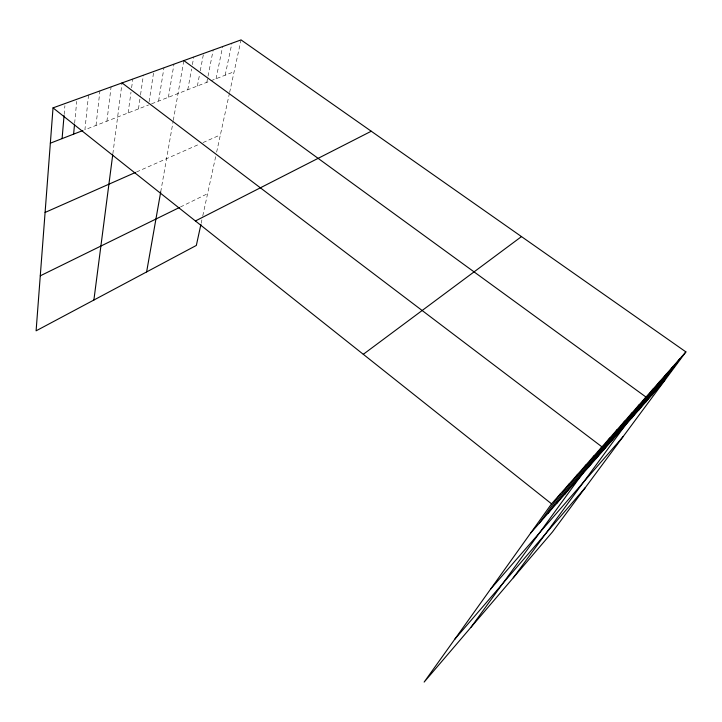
<?xml version="1.0" encoding="UTF-8"?>
<svg xmlns="http://www.w3.org/2000/svg" width="722" height="722" viewBox="0 0 722 722"><rect width="100%" height="100%" fill="white"/><g stroke="black" fill="none" stroke-linecap="round" stroke-linejoin="round"><path stroke-width="0.54" stroke-dasharray="3.61 2.71" d="M64.159 114.482L64.908 105.701M74.646 123.227L76.712 101.414M88.526 95.042L84.916 129.734L148.624 104.97M96.017 125.42L99.907 90.927M106.919 121.179L111.08 86.884M112.858 153.786L122.054 82.922M128.137 112.93L131.007 92.154M131.612 87.777L132.821 79.032M138.471 108.914L140.375 95.864M140.537 94.781L143.389 75.214M149.12 101.721L153.768 71.46M158.596 101.089L163.966 67.778M168.397 97.28L173.984 64.15M160.717 191.871L173.1 121.522M173.298 120.421L183.83 60.594M187.783 89.736L191.592 69.005M192.386 64.637L193.794 56.993M197.377 86.008L199.443 75.16M200.265 70.819L203.577 53.455M206.799 82.344L213.189 49.98M216.068 78.743L222.638 46.569M225.174 75.196L231.924 43.212M201.14 223.36L202.548 216.889M202.783 215.806L215.986 155.14M216.636 152.125L229.388 93.499M229.623 92.416L241.049 39.918M180.437 206.997L207.602 193.658M136.512 171.989L199.064 144.31M203.026 142.568L220.39 134.879M151.611 103.806L209.885 81.144M210.914 80.738L234.136 71.713"/><path stroke-width="1.08" d="M685.9 351.903L551.554 503.839L424.139 682.082L552.438 531.979L685.9 351.903L241.049 39.918L53.031 107.867L36.1 330.829L196.339 245.435L200.906 224.434M62.092 138.615L64.059 115.574M73.608 134.139L74.537 124.319M93.887 300.036L112.713 154.887M146.62 271.932L160.717 191.871M539.487 523.026L560.452 493.776M548.115 513.207L569.144 483.957M556.545 503.604L577.627 474.354M564.794 494.218L585.921 464.977M572.862 485.04L594.025 455.808M471.087 627.156L601.949 446.855L122.054 82.922M588.466 467.269L609.693 438.092M596.029 458.669L617.274 429.518M603.421 450.248L624.683 421.143M610.668 442.008L631.94 412.939M617.761 433.931L639.033 404.907M513.252 577.826L645.982 397.046L183.83 60.594M631.732 418.029L652.995 389.122M638.6 410.213L659.854 381.36M645.333 402.551L666.568 373.77M651.921 395.042L673.148 366.325M658.392 387.687L679.592 359.042M454.607 639.466L585.316 487.621M490.482 589.278L623.239 436.449M530.661 533.071L664.727 380.476M363.292 354.303L521.483 236.599M195.418 220.959L371.243 131.233M40.279 275.822L179.471 207.476M45.089 212.439L135.546 172.414M50.35 143.182L82.868 130.538M53.031 107.867L551.554 503.839"/></g></svg>
